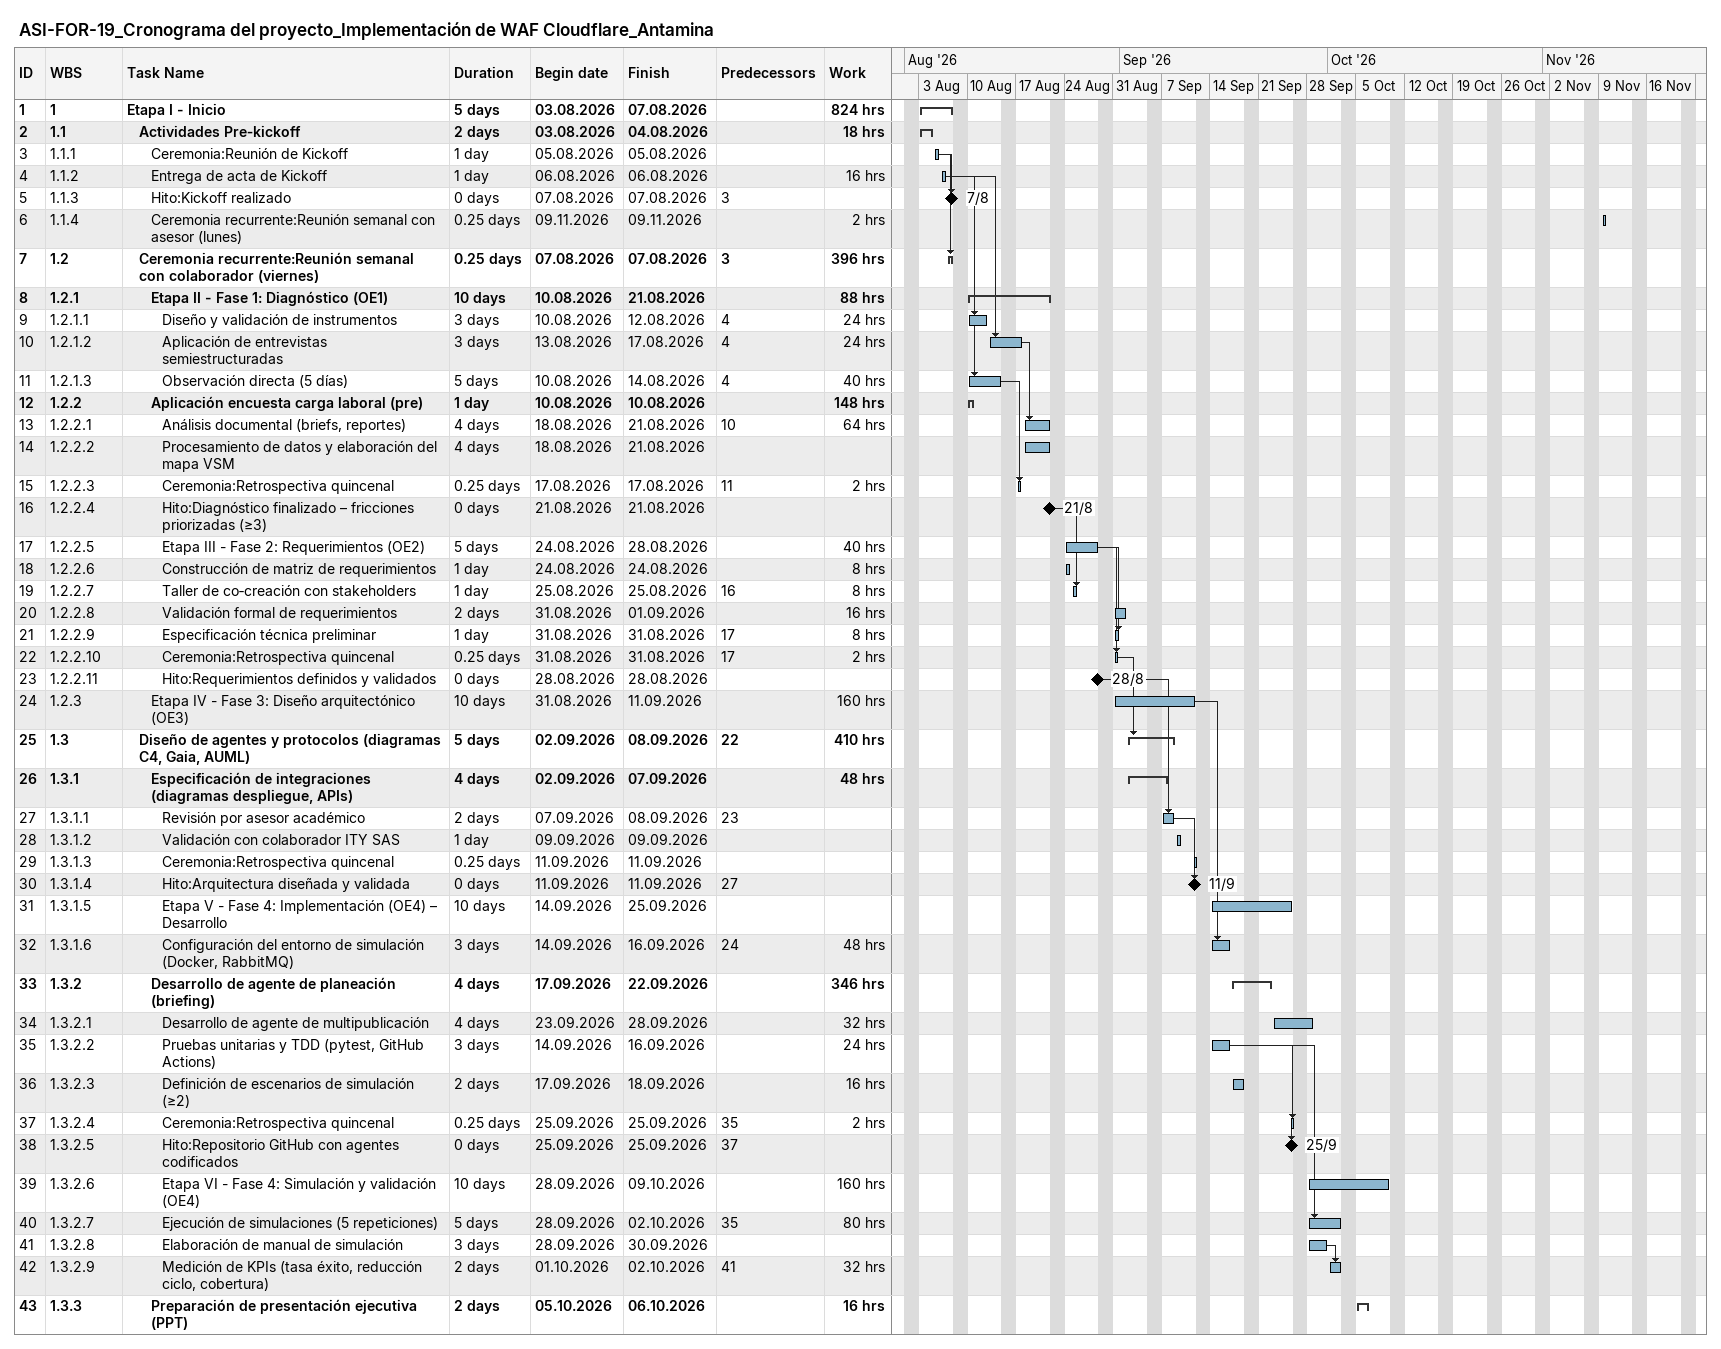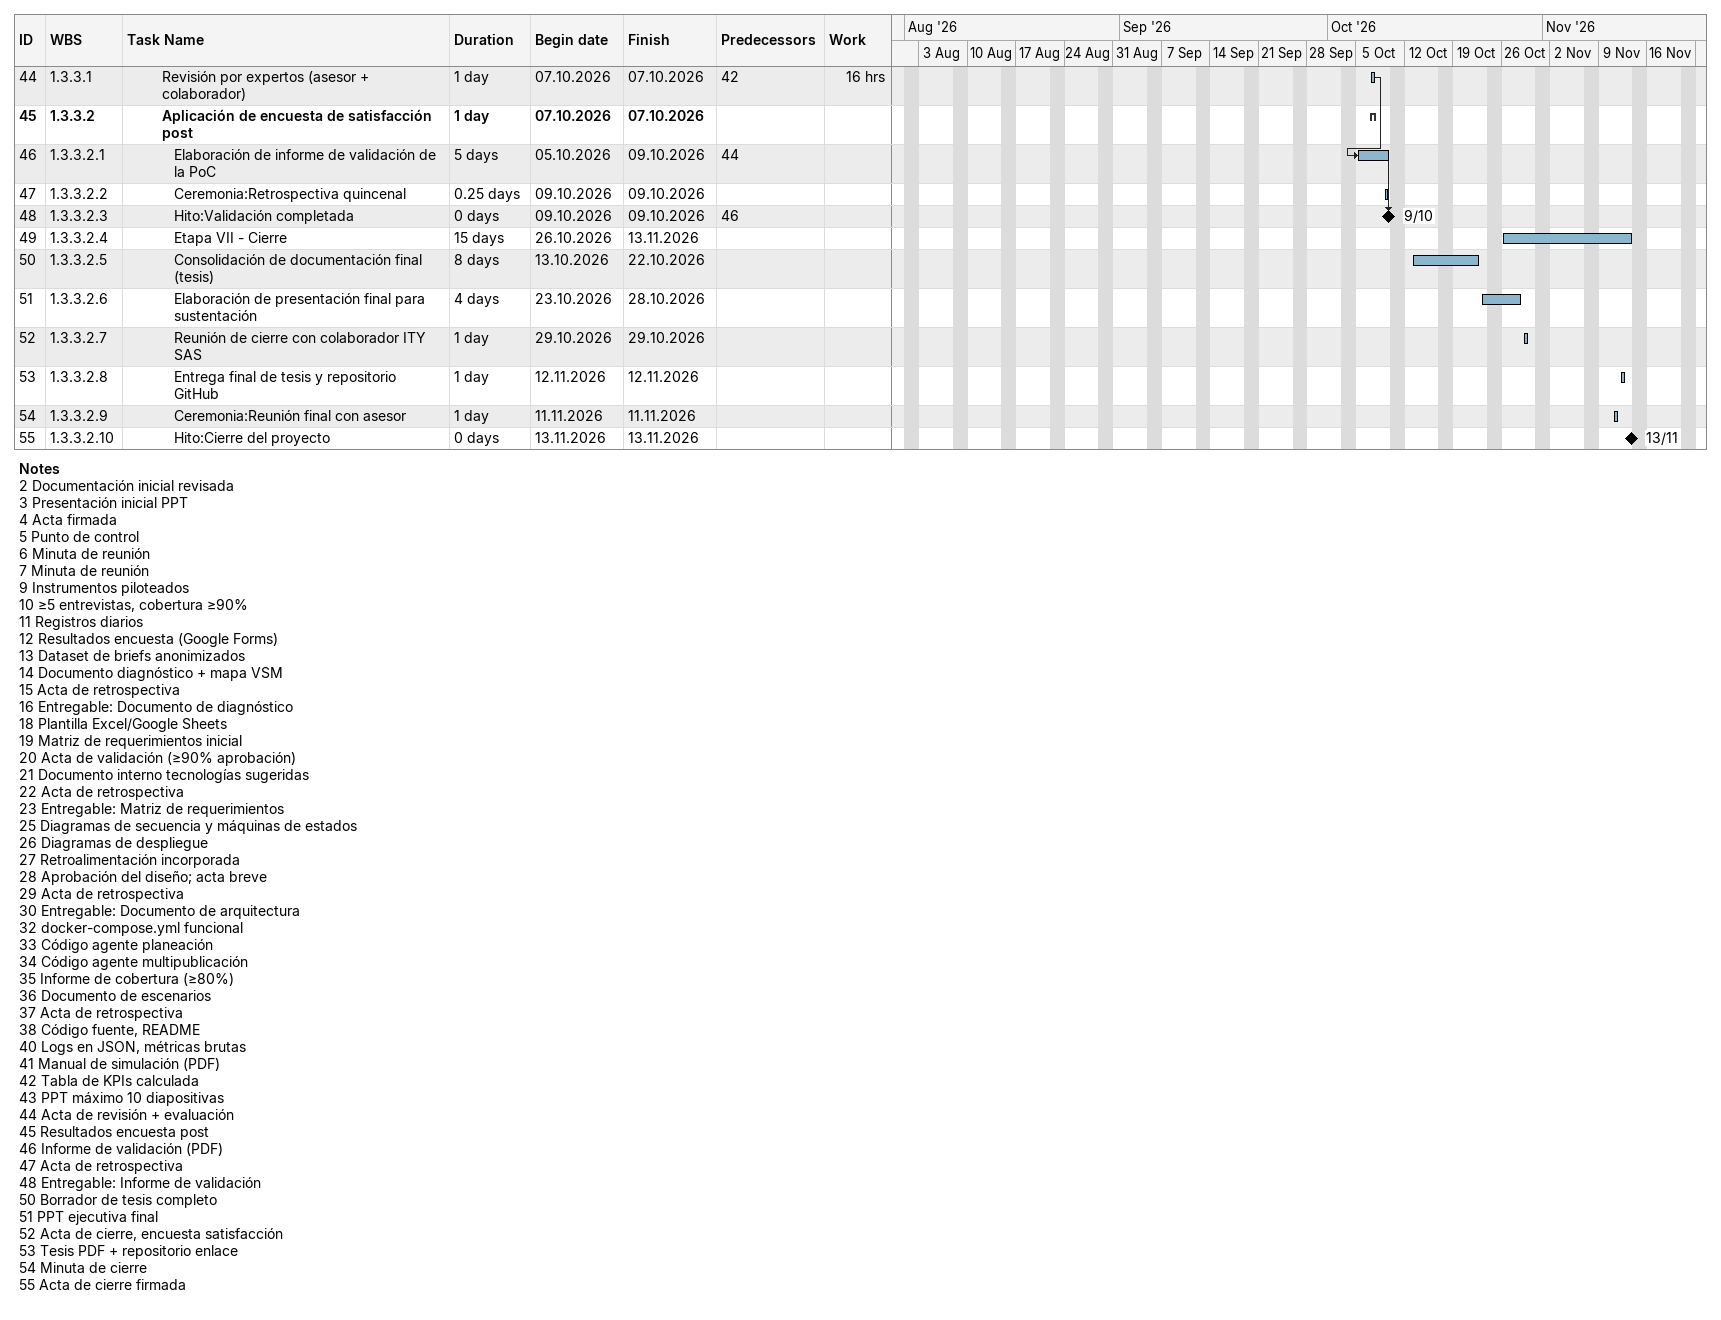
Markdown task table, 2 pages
ASI-FOR-19_Cronograma del proyecto_Implementación de WAF Cloudflare_Antamina

| ID | WBS | Task | Duration | Start | Finish | Predecessors | Work (h) |
|---|---|---|---|---|---|---|---|
| 1 | 1 | **Etapa I - Inicio** | 5d | 2026-08-03 | 2026-08-07 |  | 824 |
| 2 | 1.1 | **Actividades Pre‑kickoff** | 2d | 2026-08-03 | 2026-08-04 |  | 18 |
| 3 | 1.1.1 | Ceremonia:Reunión de Kickoff | 1d | 2026-08-05 | 2026-08-05 |  |  |
| 4 | 1.1.2 | Entrega de acta de Kickoff | 1d | 2026-08-06 | 2026-08-06 |  | 16 |
| 5 | 1.1.3 | Hito:Kickoff realizado | 0d | 2026-08-07 | 2026-08-07 | 3 |  |
| 6 | 1.1.4 | Ceremonia recurrente:Reunión semanal con asesor (lunes) | 0.25d | 2026-11-09 | 2026-11-09 |  | 2 |
| 7 | 1.2 | **Ceremonia recurrente:Reunión semanal con colaborador (viernes)** | 0.25d | 2026-08-07 | 2026-08-07 | 3 | 396 |
| 8 | 1.2.1 | **Etapa II - Fase 1: Diagnóstico (OE1)** | 10d | 2026-08-10 | 2026-08-21 |  | 88 |
| 9 | 1.2.1.1 | Diseño y validación de instrumentos | 3d | 2026-08-10 | 2026-08-12 | 4 | 24 |
| 10 | 1.2.1.2 | Aplicación de entrevistas semiestructuradas | 3d | 2026-08-13 | 2026-08-17 | 4 | 24 |
| 11 | 1.2.1.3 | Observación directa (5 días) | 5d | 2026-08-10 | 2026-08-14 | 4 | 40 |
| 12 | 1.2.2 | **Aplicación encuesta carga laboral (pre)** | 1d | 2026-08-10 | 2026-08-10 |  | 148 |
| 13 | 1.2.2.1 | Análisis documental (briefs, reportes) | 4d | 2026-08-18 | 2026-08-21 | 10 | 64 |
| 14 | 1.2.2.2 | Procesamiento de datos y elaboración del mapa VSM | 4d | 2026-08-18 | 2026-08-21 |  |  |
| 15 | 1.2.2.3 | Ceremonia:Retrospectiva quincenal | 0.25d | 2026-08-17 | 2026-08-17 | 11 | 2 |
| 16 | 1.2.2.4 | Hito:Diagnóstico finalizado – fricciones priorizadas (≥3) | 0d | 2026-08-21 | 2026-08-21 |  |  |
| 17 | 1.2.2.5 | Etapa III - Fase 2: Requerimientos (OE2) | 5d | 2026-08-24 | 2026-08-28 |  | 40 |
| 18 | 1.2.2.6 | Construcción de matriz de requerimientos | 1d | 2026-08-24 | 2026-08-24 |  | 8 |
| 19 | 1.2.2.7 | Taller de co‑creación con stakeholders | 1d | 2026-08-25 | 2026-08-25 | 16 | 8 |
| 20 | 1.2.2.8 | Validación formal de requerimientos | 2d | 2026-08-31 | 2026-09-01 |  | 16 |
| 21 | 1.2.2.9 | Especificación técnica preliminar | 1d | 2026-08-31 | 2026-08-31 | 17 | 8 |
| 22 | 1.2.2.10 | Ceremonia:Retrospectiva quincenal | 0.25d | 2026-08-31 | 2026-08-31 | 17 | 2 |
| 23 | 1.2.2.11 | Hito:Requerimientos definidos y validados | 0d | 2026-08-28 | 2026-08-28 |  |  |
| 24 | 1.2.3 | Etapa IV - Fase 3: Diseño arquitectónico (OE3) | 10d | 2026-08-31 | 2026-09-11 |  | 160 |
| 25 | 1.3 | **Diseño de agentes y protocolos (diagramas C4, Gaia, AUML)** | 5d | 2026-09-02 | 2026-09-08 | 22 | 410 |
| 26 | 1.3.1 | **Especificación de integraciones (diagramas despliegue, APIs)** | 4d | 2026-09-02 | 2026-09-07 |  | 48 |
| 27 | 1.3.1.1 | Revisión por asesor académico | 2d | 2026-09-07 | 2026-09-08 | 23 |  |
| 28 | 1.3.1.2 | Validación con colaborador ITY SAS | 1d | 2026-09-09 | 2026-09-09 |  |  |
| 29 | 1.3.1.3 | Ceremonia:Retrospectiva quincenal | 0.25d | 2026-09-11 | 2026-09-11 |  |  |
| 30 | 1.3.1.4 | Hito:Arquitectura diseñada y validada | 0d | 2026-09-11 | 2026-09-11 | 27 |  |
| 31 | 1.3.1.5 | Etapa V - Fase 4: Implementación (OE4) – Desarrollo | 10d | 2026-09-14 | 2026-09-25 |  |  |
| 32 | 1.3.1.6 | Configuración del entorno de simulación (Docker, RabbitMQ) | 3d | 2026-09-14 | 2026-09-16 | 24 | 48 |
| 33 | 1.3.2 | **Desarrollo de agente de planeación (briefing)** | 4d | 2026-09-17 | 2026-09-22 |  | 346 |
| 34 | 1.3.2.1 | Desarrollo de agente de multipublicación | 4d | 2026-09-23 | 2026-09-28 |  | 32 |
| 35 | 1.3.2.2 | Pruebas unitarias y TDD (pytest, GitHub Actions) | 3d | 2026-09-14 | 2026-09-16 |  | 24 |
| 36 | 1.3.2.3 | Definición de escenarios de simulación (≥2) | 2d | 2026-09-17 | 2026-09-18 |  | 16 |
| 37 | 1.3.2.4 | Ceremonia:Retrospectiva quincenal | 0.25d | 2026-09-25 | 2026-09-25 | 35 | 2 |
| 38 | 1.3.2.5 | Hito:Repositorio GitHub con agentes codificados | 0d | 2026-09-25 | 2026-09-25 | 37 |  |
| 39 | 1.3.2.6 | Etapa VI - Fase 4: Simulación y validación (OE4) | 10d | 2026-09-28 | 2026-10-09 |  | 160 |
| 40 | 1.3.2.7 | Ejecución de simulaciones (5 repeticiones) | 5d | 2026-09-28 | 2026-10-02 | 35 | 80 |
| 41 | 1.3.2.8 | Elaboración de manual de simulación | 3d | 2026-09-28 | 2026-09-30 |  |  |
| 42 | 1.3.2.9 | Medición de KPIs (tasa éxito, reducción ciclo, cobertura) | 2d | 2026-10-01 | 2026-10-02 | 41 | 32 |
| 43 | 1.3.3 | **Preparación de presentación ejecutiva (PPT)** | 2d | 2026-10-05 | 2026-10-06 |  | 16 |
| 44 | 1.3.3.1 | Revisión por expertos (asesor + colaborador) | 1d | 2026-10-07 | 2026-10-07 | 42 | 16 |
| 45 | 1.3.3.2 | **Aplicación de encuesta de satisfacción post** | 1d | 2026-10-07 | 2026-10-07 |  |  |
| 46 | 1.3.3.2.1 | Elaboración de informe de validación de la PoC | 5d | 2026-10-05 | 2026-10-09 | 44 |  |
| 47 | 1.3.3.2.2 | Ceremonia:Retrospectiva quincenal | 0.25d | 2026-10-09 | 2026-10-09 |  |  |
| 48 | 1.3.3.2.3 | Hito:Validación completada | 0d | 2026-10-09 | 2026-10-09 | 46 |  |
| 49 | 1.3.3.2.4 | Etapa VII - Cierre | 15d | 2026-10-26 | 2026-11-13 |  |  |
| 50 | 1.3.3.2.5 | Consolidación de documentación final (tesis) | 8d | 2026-10-13 | 2026-10-22 |  |  |
| 51 | 1.3.3.2.6 | Elaboración de presentación final para sustentación | 4d | 2026-10-23 | 2026-10-28 |  |  |
| 52 | 1.3.3.2.7 | Reunión de cierre con colaborador ITY SAS | 1d | 2026-10-29 | 2026-10-29 |  |  |
| 53 | 1.3.3.2.8 | Entrega final de tesis y repositorio GitHub | 1d | 2026-11-12 | 2026-11-12 |  |  |
| 54 | 1.3.3.2.9 | Ceremonia:Reunión final con asesor | 1d | 2026-11-11 | 2026-11-11 |  |  |
| 55 | 1.3.3.2.10 | Hito:Cierre del proyecto | 0d | 2026-11-13 | 2026-11-13 |  |  |

Notes
- 2: Documentación inicial revisada
- 3: Presentación inicial PPT
- 4: Acta firmada
- 5: Punto de control
- 6: Minuta de reunión
- 7: Minuta de reunión
- 9: Instrumentos piloteados
- 10: ≥5 entrevistas, cobertura ≥90%
- 11: Registros diarios
- 12: Resultados encuesta (Google Forms)
- 13: Dataset de briefs anonimizados
- 14: Documento diagnóstico + mapa VSM
- 15: Acta de retrospectiva
- 16: Entregable: Documento de diagnóstico
- 18: Plantilla Excel/Google Sheets
- 19: Matriz de requerimientos inicial
- 20: Acta de validación (≥90% aprobación)
- 21: Documento interno tecnologías sugeridas
- 22: Acta de retrospectiva
- 23: Entregable: Matriz de requerimientos
- 25: Diagramas de secuencia y máquinas de estados
- 26: Diagramas de despliegue
- 27: Retroalimentación incorporada
- 28: Aprobación del diseño; acta breve
- 29: Acta de retrospectiva
- 30: Entregable: Documento de arquitectura
- 32: docker-compose.yml funcional
- 33: Código agente planeación
- 34: Código agente multipublicación
- 35: Informe de cobertura (≥80%)
- 36: Documento de escenarios
- 37: Acta de retrospectiva
- 38: Código fuente, README
- 40: Logs en JSON, métricas brutas
- 41: Manual de simulación (PDF)
- 42: Tabla de KPIs calculada
- 43: PPT máximo 10 diapositivas
- 44: Acta de revisión + evaluación
- 45: Resultados encuesta post
- 46: Informe de validación (PDF)
- 47: Acta de retrospectiva
- 48: Entregable: Informe de validación
- 50: Borrador de tesis completo
- 51: PPT ejecutiva final
- 52: Acta de cierre, encuesta satisfacción
- 53: Tesis PDF + repositorio enlace
- 54: Minuta de cierre
- 55: Acta de cierre firmada
